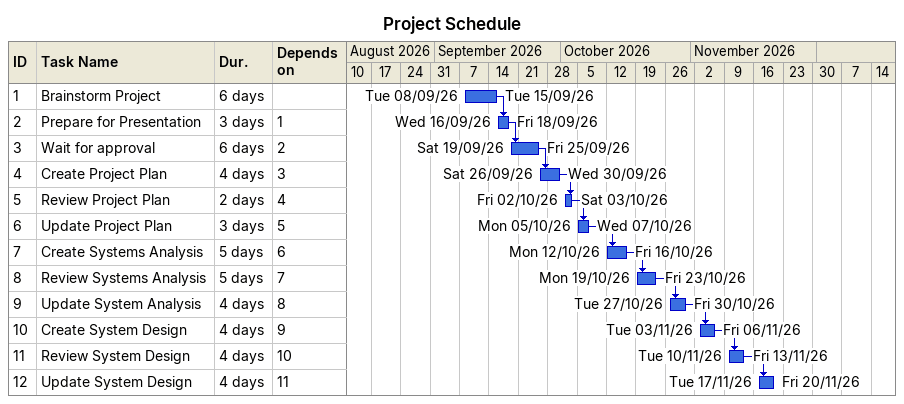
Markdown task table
Project Schedule

| ID | Task | Duration | Start | Finish | Predecessors |
|---|---|---|---|---|---|
| 1 | Brainstorm Project | 6d | 2026-09-08 | 2026-09-15 |  |
| 2 | Prepare for Presentation | 3d | 2026-09-16 | 2026-09-18 | 1 |
| 3 | Wait for approval | 6d | 2026-09-19 | 2026-09-25 | 2 |
| 4 | Create Project Plan | 4d | 2026-09-26 | 2026-09-30 | 3 |
| 5 | Review Project Plan | 2d | 2026-10-02 | 2026-10-03 | 4 |
| 6 | Update Project Plan | 3d | 2026-10-05 | 2026-10-07 | 5 |
| 7 | Create Systems Analysis | 5d | 2026-10-12 | 2026-10-16 | 6 |
| 8 | Review Systems Analysis | 5d | 2026-10-19 | 2026-10-23 | 7 |
| 9 | Update System Analysis | 4d | 2026-10-27 | 2026-10-30 | 8 |
| 10 | Create System Design | 4d | 2026-11-03 | 2026-11-06 | 9 |
| 11 | Review System Design | 4d | 2026-11-10 | 2026-11-13 | 10 |
| 12 | Update System Design | 4d | 2026-11-17 | 2026-11-20 | 11 |
